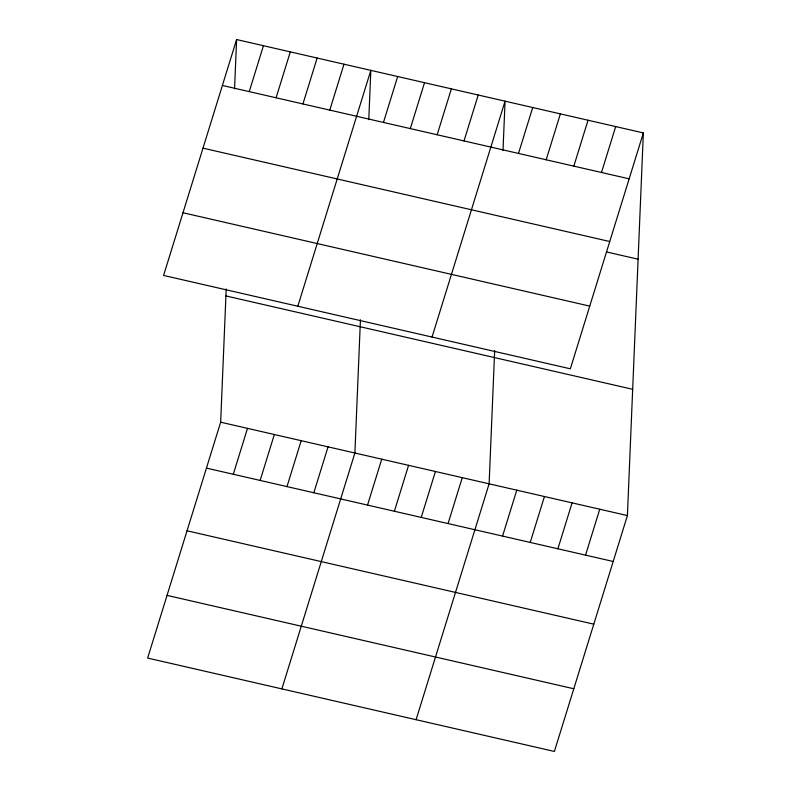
<?xml version="1.0" encoding="UTF-8"?>
<svg xmlns="http://www.w3.org/2000/svg" width="791" height="791" viewBox="0 0 791 791"><rect width="100%" height="100%" fill="white"/><g stroke="black" fill="none" stroke-linecap="round" stroke-linejoin="round"><path stroke-width="1.19" d="M643.36 132.928L570.341 368.804L163.589 275.436L236.608 39.55L643.36 132.928L627.411 515.564L554.392 751.45L147.64 658.072L220.659 422.196L226.216 288.952M234.551 88.859L236.608 39.55M360.439 319.762L354.892 453.006L281.873 688.892M368.774 119.668L370.831 70.359L297.811 306.246M494.672 350.581L489.115 483.825L416.096 719.701M503.007 150.488L505.063 101.179L432.044 337.055M249.234 91.618L263.452 45.71M276.089 97.787L290.297 51.88M302.933 103.947L317.142 58.04M329.778 110.107L343.986 64.2M233.296 474.264L247.504 428.356M260.14 480.424L274.348 434.516M383.467 122.437L397.675 76.529M286.985 486.594L301.193 440.686M410.311 128.597L424.52 82.689M313.829 492.753L328.047 446.846M437.156 134.757L451.374 88.849M464.001 140.927L478.219 95.019M367.528 505.083L381.737 459.166M394.373 511.243L408.581 465.335M518.51 153.434L532.719 107.527M421.217 517.403L435.426 471.495M546.166 159.782L560.384 113.874M448.062 523.563L462.27 477.655M573.831 166.14L588.039 120.222M601.486 172.487L615.695 126.58M502.562 536.08L516.78 490.173M530.227 542.428L544.435 496.521M557.882 548.776L572.091 502.868M585.548 555.124L599.756 509.216M222.39 85.458L629.142 178.835M202.99 148.154L609.742 241.522M606.826 252.022L638.1 259.201M182.988 212.739L589.75 306.117M225.919 295.923L632.671 389.301M220.659 422.196L627.411 515.564M206.451 468.104L613.203 561.481M187.042 530.791L593.794 624.168M167.049 595.386L573.801 688.763"/></g></svg>
